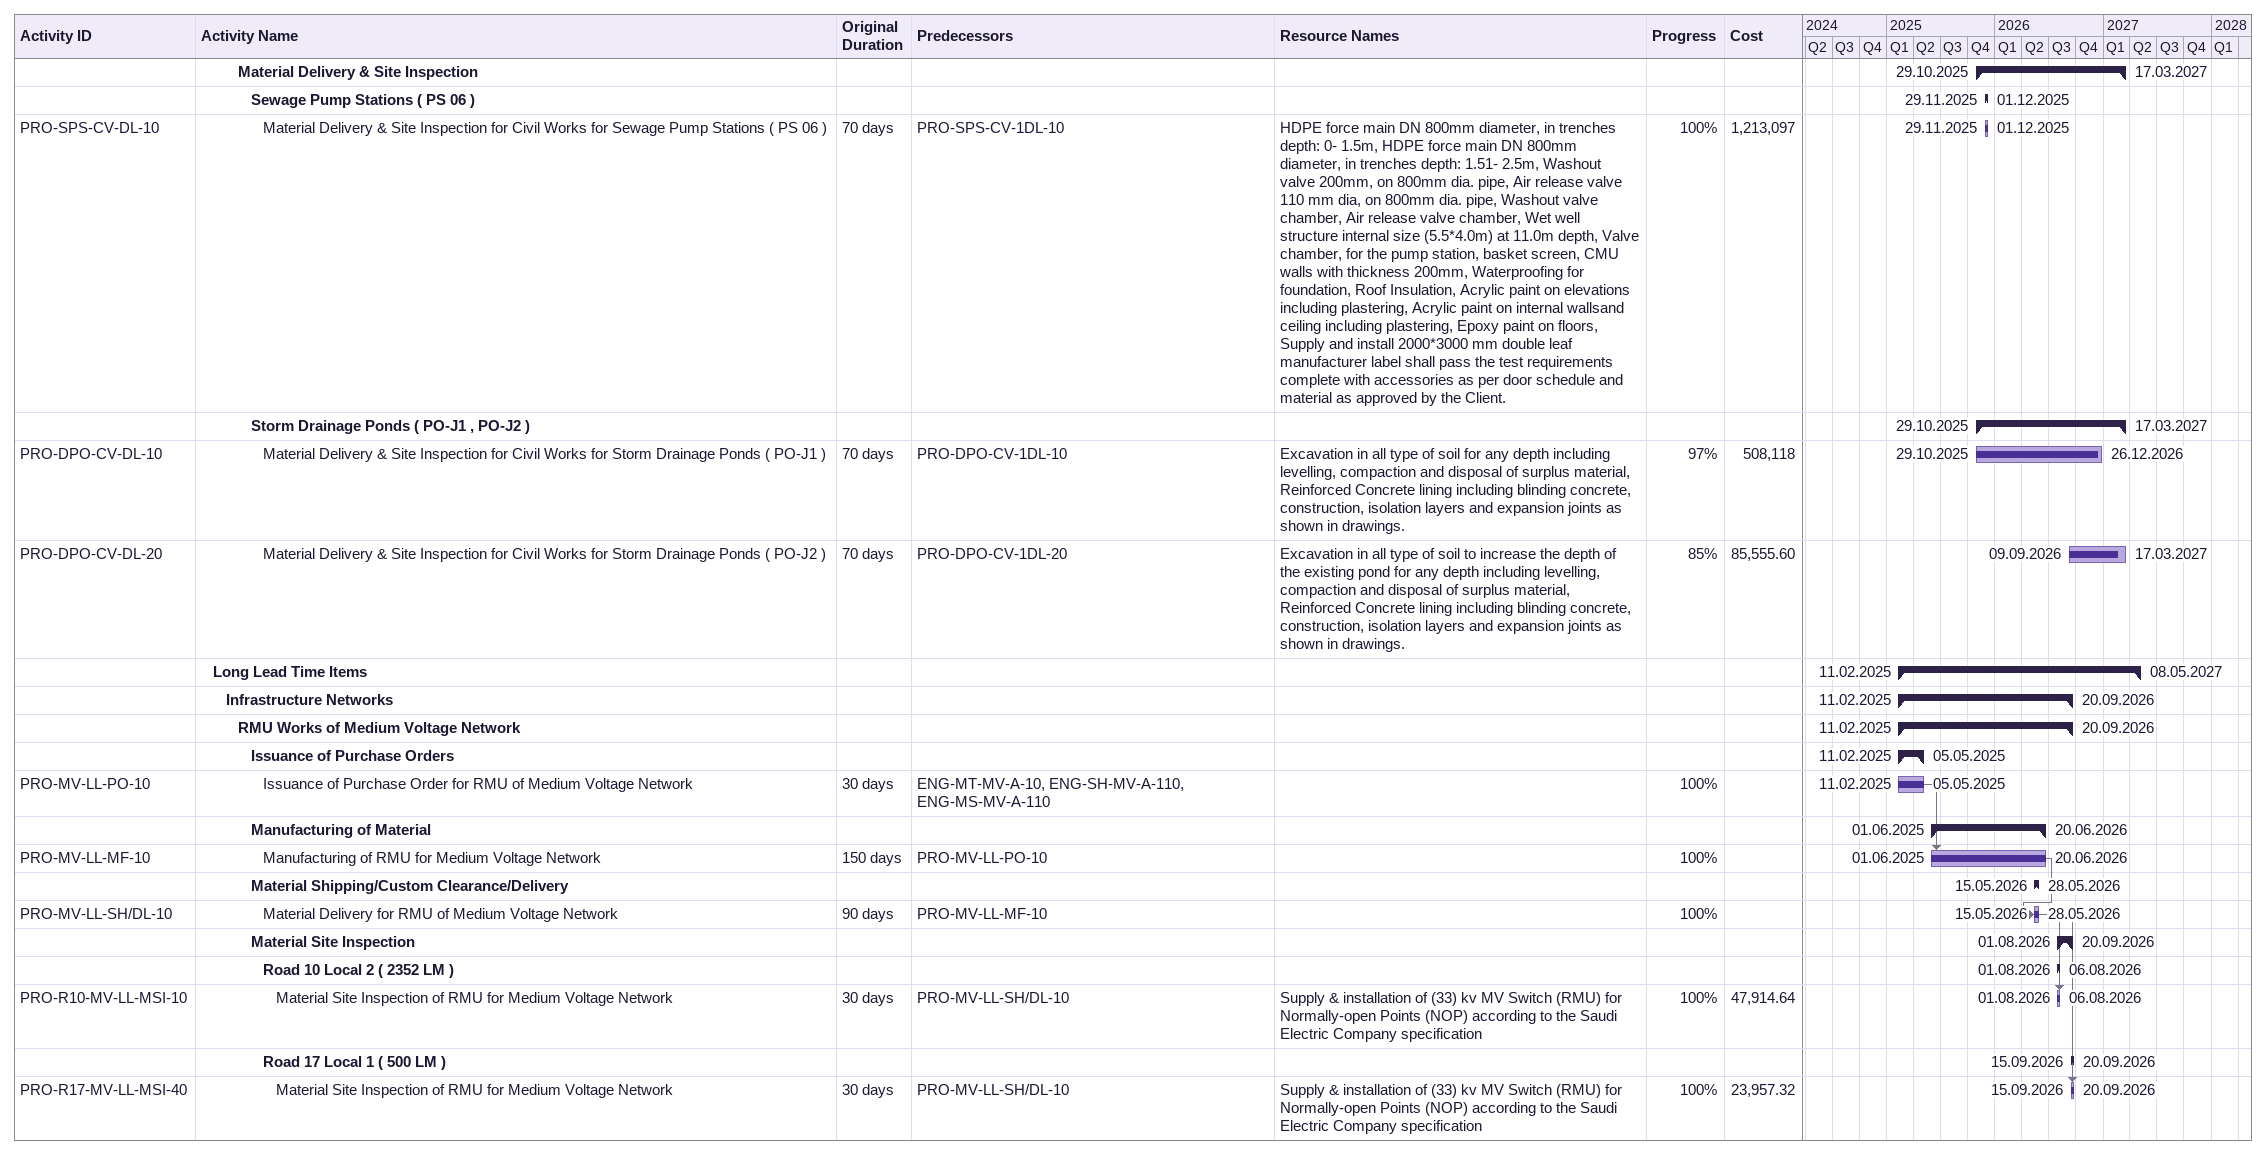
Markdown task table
| ID | Level | Task | Original duration | Start | Finish | Predecessors | Resources | % complete | Cost |
|---|---|---|---|---|---|---|---|---|---|
|  | 4 | **Material Delivery & Site Inspection** |  | 2025-10-29 | 2027-03-17 |  |  |  |  |
|  | 5 | **Sewage Pump Stations ( PS 06 )** |  | 2025-11-29 | 2025-12-01 |  |  |  |  |
| PRO-SPS-CV-DL-10 | 6 | Material Delivery & Site Inspection for Civil Works for Sewage Pump Stations ( PS 06 ) | 70d | 2025-11-29 | 2025-12-01 | PRO-SPS-CV-1DL-10 | HDPE force main DN 800mm diameter, in trenches depth: 0- 1.5m, HDPE force main DN 800mm diameter, in trenches depth: 1.51- 2.5m, Washout valve 200mm, on 800mm dia. pipe, Air release valve 110 mm dia, on 800mm dia. pipe, Washout valve chamber, Air release valve chamber, Wet well structure internal size (5.5*4.0m) at 11.0m depth, Valve chamber, for the pump station, basket screen, CMU walls with thickness 200mm, Waterproofing for foundation, Roof Insulation, Acrylic paint on elevations including plastering, Acrylic paint on internal wallsand ceiling including plastering, Epoxy paint on floors, Supply and install 2000*3000 mm double leaf manufacturer label shall pass the test requirements complete with accessories as per door schedule and material as approved by the Client. | 100 | 1213097 |
|  | 5 | **Storm Drainage Ponds ( PO-J1 , PO-J2 )** |  | 2025-10-29 | 2027-03-17 |  |  |  |  |
| PRO-DPO-CV-DL-10 | 6 | Material Delivery & Site Inspection for Civil Works for Storm Drainage Ponds ( PO-J1 ) | 70d | 2025-10-29 | 2026-12-26 | PRO-DPO-CV-1DL-10 | Excavation in all type of soil for any depth including levelling, compaction and disposal of surplus material, Reinforced Concrete lining including blinding concrete, construction, isolation layers and expansion joints as shown in drawings. | 97 | 508118 |
| PRO-DPO-CV-DL-20 | 6 | Material Delivery & Site Inspection for Civil Works for Storm Drainage Ponds ( PO-J2 ) | 70d | 2026-09-09 | 2027-03-17 | PRO-DPO-CV-1DL-20 | Excavation in all type of soil to increase the depth of the existing pond for any depth including levelling, compaction and disposal of surplus material, Reinforced Concrete lining including blinding concrete, construction, isolation layers and expansion joints as shown in drawings. | 85 | 85555.60 |
|  | 2 | **Long Lead Time Items** |  | 2025-02-11 | 2027-05-08 |  |  |  |  |
|  | 3 | **Infrastructure Networks** |  | 2025-02-11 | 2026-09-20 |  |  |  |  |
|  | 4 | **RMU Works of Medium Voltage Network** |  | 2025-02-11 | 2026-09-20 |  |  |  |  |
|  | 5 | **Issuance of Purchase Orders** |  | 2025-02-11 | 2025-05-05 |  |  |  |  |
| PRO-MV-LL-PO-10 | 6 | Issuance of Purchase Order for RMU of Medium Voltage Network | 30d | 2025-02-11 | 2025-05-05 | ENG-MT-MV-A-10, ENG-SH-MV-A-110, ENG-MS-MV-A-110 |  | 100 |  |
|  | 5 | **Manufacturing of Material** |  | 2025-06-01 | 2026-06-20 |  |  |  |  |
| PRO-MV-LL-MF-10 | 6 | Manufacturing of RMU for Medium Voltage Network | 150d | 2025-06-01 | 2026-06-20 | PRO-MV-LL-PO-10 |  | 100 |  |
|  | 5 | **Material Shipping/Custom Clearance/Delivery** |  | 2026-05-15 | 2026-05-28 |  |  |  |  |
| PRO-MV-LL-SH/DL-10 | 6 | Material Delivery for RMU of Medium Voltage Network | 90d | 2026-05-15 | 2026-05-28 | PRO-MV-LL-MF-10 |  | 100 |  |
|  | 5 | **Material Site Inspection** |  | 2026-08-01 | 2026-09-20 |  |  |  |  |
|  | 6 | **Road 10 Local 2 ( 2352 LM )** |  | 2026-08-01 | 2026-08-06 |  |  |  |  |
| PRO-R10-MV-LL-MSI-10 | 7 | Material Site Inspection of RMU for Medium Voltage Network | 30d | 2026-08-01 | 2026-08-06 | PRO-MV-LL-SH/DL-10 | Supply & installation of (33) kv MV Switch (RMU) for Normally-open Points (NOP) according to the Saudi Electric Company specification | 100 | 47914.64 |
|  | 6 | **Road 17 Local 1 ( 500 LM )** |  | 2026-09-15 | 2026-09-20 |  |  |  |  |
| PRO-R17-MV-LL-MSI-40 | 7 | Material Site Inspection of RMU for Medium Voltage Network | 30d | 2026-09-15 | 2026-09-20 | PRO-MV-LL-SH/DL-10 | Supply & installation of (33) kv MV Switch (RMU) for Normally-open Points (NOP) according to the Saudi Electric Company specification | 100 | 23957.32 |
